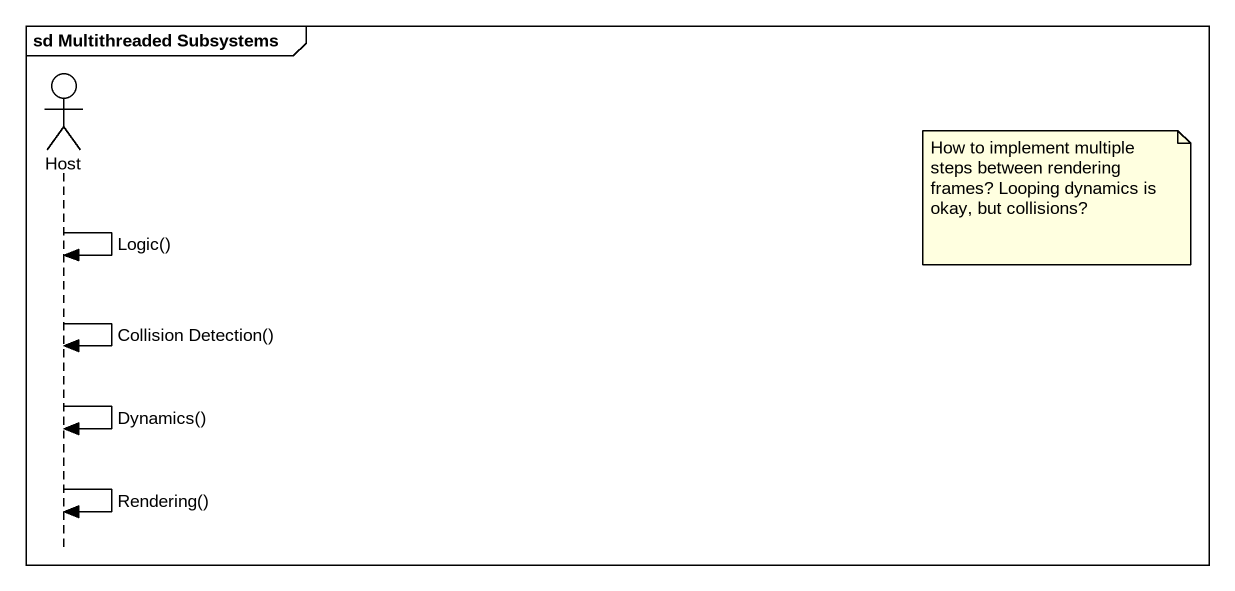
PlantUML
@startuml
mainframe sd Multithreaded Subsystems
hide footbox
actor Host

note right of Host : How to implement multiple steps between rendering frames? Looping dynamics is okay, but collisions?
Host -> Host : Logic()
Host -> Host : Collision Detection()
Host -> Host : Dynamics()
Host -> Host : Rendering()
@enduml
